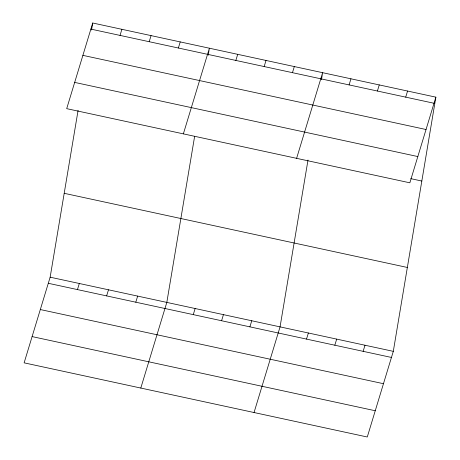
<?xml version="1.0" encoding="UTF-8"?>
<svg xmlns="http://www.w3.org/2000/svg" width="460" height="460" viewBox="0 0 460 460"><rect width="100%" height="100%" fill="white"/><g stroke="black" fill="none" stroke-linecap="round" stroke-linejoin="round"><path stroke-width="0.69" d="M435.873 97.158L409.848 182.81L66.7 108.652L92.719 23L435.873 97.158L393.3 351.348L367.281 437L24.127 362.842L50.151 277.19L78.091 110.365M91.551 29.992L92.719 23M194.643 136.275L166.819 302.404L140.8 388.056M208.225 55.206L209.392 48.214L183.367 133.866M307.999 160.051L280.059 326.876L254.041 412.528M321.465 79.678L322.632 72.686L296.608 158.338M120.037 35.408L121.888 29.302M149.201 41.711L151.058 35.604M77.464 289.599L79.315 283.492M178.371 48.012L180.228 41.912M106.628 295.901L108.485 289.794M135.798 302.203L137.655 296.102M235.848 60.438L237.705 54.332M264.161 66.556L266.012 60.45M193.275 314.623L195.132 308.522M292.468 72.674L294.325 66.568M221.588 320.741L223.439 314.64M249.895 326.859L251.752 320.758M349.088 84.91L350.945 78.804M377.401 91.028L379.253 84.922M306.515 339.095L308.372 332.994M405.709 97.146L407.566 91.04M334.828 345.213L336.68 339.112M363.135 351.331L364.993 345.23M90.867 29.106L434.022 103.264M82.892 55.355L426.046 129.513M74.675 82.403L417.829 156.561M410.78 178.652L421.826 181.039M64.199 193.309L407.353 267.467M50.151 277.19L393.3 351.348M48.294 283.291L391.448 357.449M40.319 309.546L383.473 383.703M32.102 336.593L375.256 410.751"/></g></svg>
